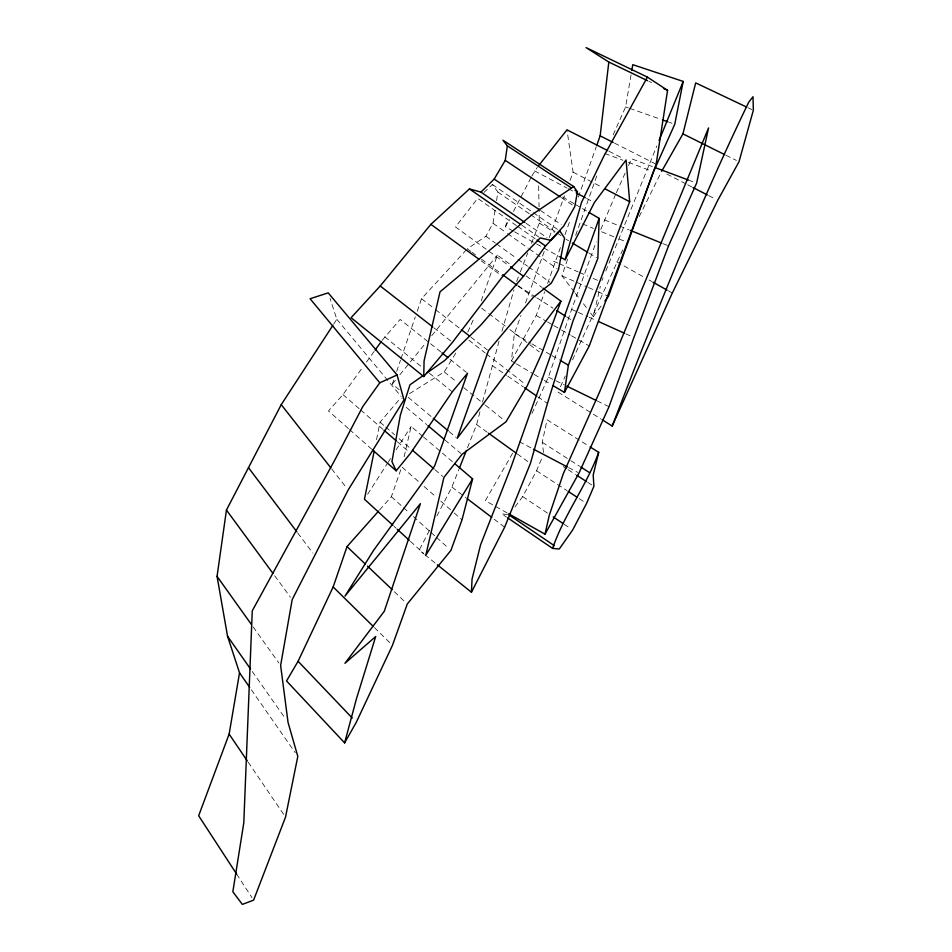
<?xml version="1.0" encoding="UTF-8"?>
<svg xmlns="http://www.w3.org/2000/svg" width="952" height="952" viewBox="0 0 952 952"><rect width="100%" height="100%" fill="white"/><g stroke="black" fill="none" stroke-linecap="round" stroke-linejoin="round"><path stroke-width="0.71" stroke-dasharray="4.76 3.57" d="M515.21 363.14L511.426 360.891L514.377 333.581L520.958 315.493M470.847 251.423L467.301 248.829L485.889 236.263L493.017 223.28L495.23 209.095M496.563 200.586L497.896 192.078L492.386 184.498L483.973 192.435M613.159 134.875L625.619 106.933L631.045 74.875M376.528 439.634L380.062 422.188L398.364 400.649L402.089 398.317M543.497 452.498L542.259 442.347L547.067 419.784L588.871 446.155M404.112 456.746L411.109 426.425L422.283 435.968M590.609 313.053L593.298 316.54L600.319 286.278M467.492 447.702L476.619 424.628L480.296 410.526M482.497 402.065L499.062 341.185M513.259 231.098L505.488 226.814L506.619 222.506L506.678 224.517M501.954 331.213L513.913 289.908M574.484 292.145L561.942 275.89L568.082 257.73M575.639 235.394L596.868 175.68M399.185 389.713L392.367 383.989L394.271 378.396M396.663 371.411L400.495 360.225M400.97 358.821L415.31 316.873M417.226 311.28L421.522 298.702L466.313 249.912M531.99 413.454L548.4 377.135L571.64 309.352L596.238 241.856M379.55 510.022L391.379 496.706L401.78 466.849L419.63 482.557M481.248 300.856L497.36 255.124L511.76 265.548M511.426 360.891L536.238 315.457L544.663 291.788M547.638 283.434L560.514 247.234M564.976 234.704L570.427 219.388M578.352 197.112L596.19 146.989M525.516 302.962L544.246 251.471M549.304 237.548L564.488 195.803M570.058 180.487L573.092 172.133L566.987 129.841M600.76 229.456L615.777 194.041M516.615 281.495L519.78 273.343M520.316 271.986L527.705 252.97M531.394 243.474L539.32 223.101L539.058 208.238M436.885 515.984L451.902 487.055L458.888 469.419M601.89 280.59L603.009 277.841M605.817 270.975L656.844 145.977M514.984 506.904L522.719 496.599L536.547 470.74L542.58 456.532M467.801 332.07L474.453 317.206M616.384 192.685L625.464 172.336M628.498 165.553L631.521 158.77L653.691 167.052M560.466 386.702L565.309 375.969M572.568 359.856L622.691 249.9M639.185 216.616L660.962 172.693M505.488 226.814L509.391 219.281M513.473 211.439L531.133 177.417M531.811 176.108L537.237 167.457M429.388 530.442L419.154 550.161L423.7 553.826M512.604 453.235L485.341 500.692L508.689 513.794M409.527 393.664L444.251 371.911L457.079 351.002M367.627 494.278L387.393 463.434M388.178 462.208L390.546 458.507M396.08 449.868L411.109 426.425M333.605 324.239L336.829 319.289L330.035 298.428M348.444 428.59L328.476 410.919L342.97 394.604L362.974 366.889M366.46 362.069L374.279 351.228M382.109 340.376L400.137 319.444L440.8 351.919M593.298 316.54L602.223 304.64M392.367 383.989L396.115 379.396M399.864 374.79L426.115 342.577M431.744 335.675L497.36 255.124M507.487 514.675L501.621 513.735L506.476 517.031M625.619 106.933L628.356 107.885M629.712 108.373L661.116 119.416M669.304 122.296L672.029 123.26M688.332 179.999L695.257 182.594M604.865 153.498L622.929 160.281M628.487 162.375L650.716 170.729M604.27 219.817L628.879 229.789M663.044 243.652L668.518 245.878M582.6 223.934L593.453 228.397M601.593 231.752L613.802 236.774M619.228 239.011L626.011 241.796M553.624 261.253L557.717 263.026M559.074 263.621L578.162 271.903M579.518 272.498L587.693 276.044M593.144 278.412L598.606 280.78M561.942 275.89L587.205 286.98M588.526 287.563L596.511 291.062M597.832 291.645L608.471 296.31M571.64 309.352L577.055 311.804M578.399 312.411L587.872 316.695M589.228 317.313L596 320.372M625.761 333.831L633.889 337.508M747.974 107.719L751.997 109.623M648.871 81.348L651.549 82.634M548.4 377.135L564.203 384.846M597.142 400.935L609.006 406.718M725.971 155.259L736.408 160.448M614.48 143.109L656.154 164.22M609.006 151.273L623.453 158.651M666.84 174.049L686.428 184.141M687.725 184.819L691.64 186.83M708.609 195.588L715.142 198.944M573.092 172.133L602.045 187.27M519.233 441.692L532.227 448.511M568.594 467.599L577.697 472.37M534.536 170.872L567.059 188.079M568.368 188.77L573.568 191.519M586.587 198.397L593.084 201.836M514.556 231.824L535.31 243.272M536.607 243.986L559.943 256.873M616.753 261.871L643.885 277.091M649.05 279.983L651.632 281.435M668.435 290.86L672.302 293.026M536.238 315.457L546.341 321.264M547.602 321.99L552.648 324.894M553.909 325.62L560.228 329.261M561.49 329.987L570.331 335.068M571.593 335.794L577.9 339.424M579.161 340.15L589.264 345.957M562.572 196.969L573.925 203.609M575.187 204.347L587.789 211.713M514.377 333.581L530.716 343.137M531.966 343.874L550.803 354.894M552.065 355.632L559.597 360.034M516.472 363.89L532.882 373.648M534.143 374.398L542.973 379.646M544.235 380.395L550.553 384.156M539.32 223.101L554.588 232.312M566.035 239.226L568.582 240.761M588.943 253.042L596.583 257.659M558.05 392.069L600.879 418.928M518.055 285.814L535.536 297M536.785 297.798L553.017 308.174M566.761 316.968L572.997 320.955M542.259 442.347L569.593 459.864M570.831 460.661L579.53 466.23M563.275 466.587L566.952 468.955M568.177 469.741L575.52 474.489M587.765 482.39L593.893 486.341M536.547 470.74L567.035 490.673M579.244 498.646L586.563 503.43M561.359 197.695L573.556 205.81M522.719 496.599L549.53 514.485M564.155 524.243L570.248 528.312M540.474 210.463L561.18 224.517M492.053 365.401L506.5 375.326M507.702 376.147L523.362 386.893M537.809 396.817L547.448 403.434M492.386 184.498L532.144 211.88M533.346 212.712L557.444 229.301M526.23 223.363L547.031 237.714M497.896 192.078L529.407 213.843M530.621 214.688L556.087 232.264M557.301 233.097L560.93 235.62M521.91 225.279L538.999 237.107M516.436 225.588L477.666 198.385L455.484 226.945L509.189 265.894M517.65 226.433L535.833 239.178M493.017 223.28L506.357 232.74M507.571 233.597L528.182 248.21M529.395 249.067L557.277 268.833M485.889 236.263L495.397 243.093M496.587 243.95L516.793 258.456M517.983 259.313L527.491 266.144M528.669 267L550.066 282.363M476.619 424.628L487.376 432.387M517.269 453.925L528.027 461.684M526.147 275.961L541.736 287.254M481.141 260.824L501.49 275.58M472.025 252.292L475.572 254.886M481.474 259.206L501.537 273.902M518.067 285.993L532.227 296.37M481.641 308.186L487.531 312.649M488.709 313.541L505.179 326.024M509.891 329.594L539.308 351.907M451.902 487.055L465.968 497.753M494.1 519.161L504.655 527.182M421.522 298.702L434.433 308.745M435.611 309.662L460.268 328.833M470.823 337.056L487.257 349.848M433.838 327.774L451.319 341.399M468.884 340.209L485.222 352.966M486.389 353.882L524.921 383.942M450.094 359.344L466.349 372.327M424.83 554.73L436.206 563.881M444.251 371.911L456.829 382.073M463.695 387.619L484.282 404.243M485.425 405.171L503.715 419.951M384.715 336.77L422.521 367.579M429.388 373.184L452.295 391.855M408.289 397.341L432.16 417.357M449.225 431.649L456.044 437.373M406.314 407.373L426.758 424.64M444.941 439.991L460.839 453.426M423.402 436.92L453.592 462.672M380.062 422.188L384.537 426.068M385.667 427.031L394.628 434.79M399.102 438.67L410.3 448.356M434.945 469.681L442.787 476.464M342.97 394.604L359.582 409.027M360.689 409.991L382.835 429.209M397.234 441.704L409.408 452.283M424.092 486.472L436.361 497.265M440.824 501.192L453.092 511.986M454.211 512.973L462.017 519.84M349.551 429.566L371.756 449.213M391.379 496.706L402.398 506.654M403.505 507.642L409.015 512.616M413.43 516.591L429.971 531.502M431.077 532.501L435.48 536.476M436.587 537.463L448.713 548.4M394.009 526.301L396.199 528.3M410.419 541.343L423.557 553.386M394.354 591.716L406.195 602.997M374.457 627.594L391.403 644.266M336.829 319.289L401.161 396.508M331.677 468.919L346.349 487.614M575.377 293.311L579.863 299.118M583.445 303.759L587.027 308.412M297.702 532.953L312.922 553.124M274.652 575.722L290.431 597.213M253.137 626.904L278.9 663.032M252.268 671.469L285.493 718.796M251.364 689.795L295.275 752.77M248.198 762.195L284.696 815.923M236.631 874.067L251.982 897.653M538.677 185.938L539.034 206.751"/><path stroke-width="1.43" d="M423.735 376.54L424.092 360.784L440.014 291.847L532.287 214.498L573.699 186.556L577.447 191.899L574.77 206.62L563.62 226.171L550.708 240.249L540.224 237.952L502.68 276.449L452.486 342.303L423.735 376.54L351.086 317.706L380.229 285.981L430.875 224.351L469.443 188.936L480.95 192.125L525.004 222.518M589.05 212.451L599.141 218.353L597.856 258.42L572.997 320.955L547.448 403.434L530.419 463.398L504.655 527.182L471.442 592.251L437.337 564.798M471.442 592.251L472.037 579.102L480.534 544.937L510.891 467.551L599.141 218.353M596.69 145.596L600.153 135.85L608.816 62.035L586.063 47.6L647.408 77.112L667.566 90.357L656.154 164.22L589.264 345.957L564.429 392.402L553.076 385.655M249.674 687.368L239.535 672.838L227.552 636.269L217.056 576.341L226.445 510.058L281.245 404.648L332.795 325.477M480.95 192.125L494.195 179.071L505.25 160.388L507.333 145.846L502.953 140.194L573.699 186.556M564.429 392.402L568.392 365.187L629.688 201.717L626.071 159.984L594.393 202.526L565.131 259.741L559.943 256.873M631.783 70.507L632.771 64.677L683.203 81.42L674.766 124.212L653.5 171.776L608.471 296.31L604.901 301.07M236.631 874.067L198.659 815.745L229.123 734.111L239.535 672.838M374.172 451.26L364.461 499.217L392.914 525.29M545.008 534.167L549.304 515.199L563.37 473.537L599.57 391.998L708.55 127.925L696.638 183.105L668.518 245.878L633.889 337.508L609.006 406.718L578.995 473.061L545.008 534.167L508.689 513.794M590.097 446.928L598.701 452.355L593.203 474.988L593.893 486.341L586.563 503.43L572.688 529.943L559.24 549.018L552.612 548.4L507.69 517.864M661.628 171.36L682.941 133.875L695.686 82.895L746.642 107.076M454.711 463.624L472.608 478.88L462.017 519.84L450.927 550.387L407.266 604.02L392.462 645.313L356.298 722.27L344.612 742.893L286.54 680.954L298.083 661.271L333.152 586.967L347.016 546.615L378.563 511.129M344.612 742.893L356.464 698.72L375.695 636.543L344.945 663.294L384.287 611.279L420.403 503.691L344.981 596.119L373.493 550.494L434.671 465.885L467.515 373.255L452.295 391.855L410.514 453.235L396.163 470.812L372.863 450.189M565.131 259.741L581.529 202.395L603.616 156.592L647.408 77.112M542.938 288.123L560.918 301.141L541.664 353.692L527.253 385.774L506 421.807L461.982 454.39L443.906 477.44L425.746 555.385L472.608 478.88M612.207 426.044C654.298 316.718 697.78 207.703 748.724 102.161L753.008 96.735L753.341 110.265L739.014 161.733L717.748 200.289L672.302 293.026L612.207 426.044L602.128 419.725M459.423 468.063L466.409 450.415M552.612 548.4C564.072 514.556 586.468 485.948 598.701 452.355M659.082 140.48L683.203 81.42M379.788 382.799L362.819 406.528L334.818 459.995L252.268 610.803L243.795 822.837L232.847 891.774L242.355 904.4L253.601 900.14L285.517 817.137L297.809 756.4L288.051 722.437L280.626 665.436L292.193 599.605L348.182 489.947L404.005 399.923L397.079 374.993L328.214 292.871L310.078 298.738L379.788 382.799L397.079 374.993M375.147 350.027L381.24 341.589M426.603 373.148L444.453 360.677L480.534 325.382L523.517 276.282L545.52 245.985L559.847 230.955L564.572 238.131L558.491 269.69L551.256 283.22L533.406 297.238L488.435 350.752L457.186 438.325L560.918 301.141M539.034 165.172L566.987 129.841L607.697 150.606M423.033 375.647L409.955 384.798L400.352 415.12L391.938 461.565L396.163 470.812M662.473 119.892L667.935 121.82M655.083 167.576L688.332 179.999M630.236 230.348L661.676 243.105M598.701 321.597L624.417 333.224M608.816 62.035L647.538 80.706M663.556 88.429L667.566 90.357M566.845 386.143L595.833 400.292M682.941 133.875L724.674 154.617M600.153 135.85L613.183 142.443M692.949 187.508L707.312 194.91M604.675 188.651L629.688 201.717M533.525 449.189L567.297 466.92M576.174 192.899L585.278 197.707M652.929 282.161L667.138 290.134M560.859 360.772L568.392 365.187M572.402 243.057L587.67 252.28M556.765 310.578L565.512 316.171M580.779 467.027L589.466 472.597M576.745 475.274L586.539 481.593M568.261 491.47L576.805 497.051M507.333 145.846L571.295 187.865M574.984 190.293L577.447 191.899M505.25 160.388L560.133 196.885M553.195 516.924L562.941 523.433M494.195 179.071L539.26 209.642M508.963 514.913L554.338 545.686M524.564 387.726L536.607 395.996M469.443 188.936L520.696 224.434M537.035 240.035L545.52 245.985M488.578 433.243L516.067 453.069M510.391 266.762L523.517 276.282M430.875 224.351L478.749 259.087M502.715 274.759L516.888 285.136M467.146 498.646L491.756 517.376M461.434 329.749L469.657 336.139M380.229 285.981L432.672 326.857M441.966 352.847L447.773 357.488M433.303 418.309L448.083 430.697M427.9 425.603L443.799 439.039M412.537 450.296L433.826 468.717M383.942 430.173L396.127 440.74M397.293 529.312L409.324 540.343M347.016 546.615L365.306 564.048M367.46 566.095L392.212 589.669M333.152 586.967L373.398 626.559M298.083 661.271L352.216 717.998M281.245 404.648L330.76 467.753M248.484 467.682L296.81 531.763M226.445 510.058L272.903 573.342M217.056 576.341L251.411 624.5M227.552 636.269L250.554 669.042M229.123 734.111L247.365 760.981"/></g></svg>
